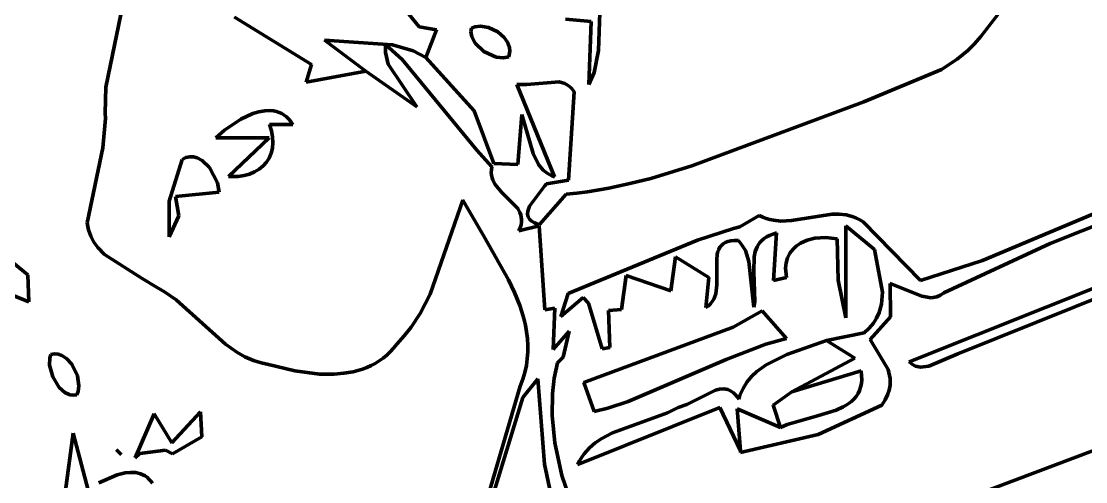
# Model space of a CAD drawing. Header units: millimetres. Extents: x 0 to 8.5, y 0 to 13.2.
# Drawn here: x 4.347 to 5.611, y 10.652 to 11.198 of the extents above; entities that cross this region are included whole.
import ezdxf

# ---------------------------------------------------------------- set-up
doc = ezdxf.new("R2010")
doc.units = ezdxf.units.MM
for name, color, linetype, lineweight in [('color#060606ff', 7, 'CONTINUOUS', 100), ('color#5c5c5cff', 7, 'CONTINUOUS', 100), ('color#aeaeaeff', 7, 'CONTINUOUS', 100), ('color#ffffffff', 7, 'CONTINUOUS', 100)]:
    doc.layers.add(name, color=color, linetype=linetype, lineweight=lineweight)

msp = doc.modelspace()

# ---------------------------------------------------------------- linework, layer by layer
at = {"layer": 'color#060606ff'}
for p, q in [((5.5502, 11.2631), (5.4859, 11.1804)), ((4.447, 11.1203), (4.4758, 11.2605)), ((5.0321, 11.1636), (5.0343, 11.2328)), ((4.5997, 11.2033), (4.6913, 11.1473)), ((4.8192, 11.192), (4.8068, 11.207)), ((4.9927, 11.2012), (5.0232, 11.1984)), ((5.0232, 11.1984), (5.0205, 11.1235)), ((4.8398, 11.1884), (4.8192, 11.192)), ((4.8272, 11.1553), (4.8398, 11.1884)), ((4.8811, 11.1902), (4.8806, 11.1861)), ((4.8806, 11.1861), (4.8816, 11.18)), ((4.8852, 11.1918), (4.8811, 11.1902)), ((4.8919, 11.1927), (4.8852, 11.1918)), ((4.9013, 11.1912), (4.8919, 11.1927)), ((4.9125, 11.1858), (4.9013, 11.1912)), ((4.92, 11.1794), (4.9125, 11.1858)), ((4.8816, 11.18), (4.8856, 11.1724)), ((4.924, 11.1736), (4.92, 11.1794)), ((4.9264, 11.1674), (4.924, 11.1736)), ((5.4859, 11.1804), (5.4786, 11.1717)), ((4.7791, 11.1616), (4.7791, 11.1708)), ((4.7791, 11.1708), (4.799, 11.153)), ((4.7822, 11.1474), (4.7791, 11.1616)), ((4.8856, 11.1724), (4.8957, 11.1628)), ((4.8957, 11.1628), (4.9107, 11.156)), ((4.9261, 11.1585), (4.9268, 11.163)), ((4.9268, 11.163), (4.9264, 11.1674)), ((5.0267, 11.1376), (5.0321, 11.1636)), ((5.4707, 11.1638), (5.458, 11.1533)), ((5.4786, 11.1717), (5.4707, 11.1638)), ((4.799, 11.153), (4.8877, 11.0453)), ((4.8845, 11.0922), (4.8272, 11.1553)), ((4.9107, 11.156), (4.9194, 11.1552)), ((4.9194, 11.1552), (4.9254, 11.1563)), ((4.9254, 11.1563), (4.9261, 11.1585)), ((5.458, 11.1533), (5.4395, 11.1414)), ((4.6913, 11.1473), (4.6848, 11.1261)), ((4.6848, 11.1261), (4.7559, 11.1392)), ((4.7559, 11.1392), (4.8165, 11.0968)), ((4.8165, 11.0968), (4.7822, 11.1474)), ((5.0205, 11.1235), (5.0267, 11.1376)), ((5.4395, 11.1414), (5.3472, 11.1027)), ((4.9468, 11.1235), (4.9349, 11.1235)), ((4.9349, 11.1235), (4.9796, 11.0139)), ((4.9852, 11.1266), (4.9468, 11.1235)), ((4.992, 11.1246), (4.9852, 11.1266)), ((4.9962, 11.1222), (4.992, 11.1246)), ((4.9999, 11.1189), (4.9962, 11.1222)), ((4.4463, 11.0892), (4.447, 11.1203)), ((4.9963, 11.0097), (5.0033, 11.1146)), ((5.0033, 11.1146), (4.9999, 11.1189)), ((5.3472, 11.1027), (5.1429, 11.0267)), ((4.4466, 11.0829), (4.4463, 11.0892)), ((4.6216, 11.0889), (4.6073, 11.0824)), ((4.6288, 11.091), (4.6216, 11.0889)), ((4.636, 11.0922), (4.6288, 11.091)), ((4.643, 11.0924), (4.636, 11.0922)), ((4.6463, 11.092), (4.643, 11.0924)), ((4.6496, 11.0913), (4.6463, 11.092)), ((4.6528, 11.0903), (4.6496, 11.0913)), ((4.6559, 11.0889), (4.6528, 11.0903)), ((4.6589, 11.0871), (4.6559, 11.0889)), ((4.6617, 11.085), (4.6589, 11.0871)), ((4.6643, 11.0824), (4.6617, 11.085)), ((4.9076, 11.0295), (4.8845, 11.0922)), ((4.941, 11.0878), (4.9361, 11.0285)), ((4.9546, 11.0414), (4.941, 11.0878)), ((4.4436, 11.0482), (4.4466, 11.0829)), ((4.6073, 11.0824), (4.588, 11.0692)), ((4.6413, 11.0757), (4.6691, 11.076)), ((4.6437, 11.0682), (4.6413, 11.0757)), ((4.6668, 11.0794), (4.6643, 11.0824)), ((4.6691, 11.076), (4.6668, 11.0794)), ((4.588, 11.0692), (4.5778, 11.0599)), ((4.5778, 11.0599), (4.6409, 11.0601)), ((4.6409, 11.0601), (4.5927, 11.0142)), ((4.6451, 11.0611), (4.6437, 11.0682)), ((4.6454, 11.0542), (4.6451, 11.0611)), ((4.4248, 10.9589), (4.4436, 11.0482)), ((4.6433, 11.0417), (4.6448, 11.0477)), ((4.6448, 11.0477), (4.6454, 11.0542)), ((4.5375, 11.0345), (4.5221, 10.9848)), ((4.5421, 11.0366), (4.5375, 11.0345)), ((4.5467, 11.0376), (4.5421, 11.0366)), ((4.5511, 11.0375), (4.5467, 11.0376)), ((4.5554, 11.0364), (4.5511, 11.0375)), ((4.5614, 11.0333), (4.5554, 11.0364)), ((4.6377, 11.0311), (4.6409, 11.0361)), ((4.6409, 11.0361), (4.6433, 11.0417)), ((4.8877, 11.0453), (4.9055, 11.0255)), ((4.9609, 11.0283), (4.9546, 11.0414)), ((4.5702, 11.0248), (4.5614, 11.0333)), ((4.5796, 11.0068), (4.5702, 11.0248)), ((4.6236, 11.0195), (4.629, 11.0227)), ((4.629, 11.0227), (4.6337, 11.0266)), ((4.6337, 11.0266), (4.6377, 11.0311)), ((4.9049, 11.022), (4.9047, 11.0188)), ((4.9055, 11.0255), (4.9049, 11.022)), ((4.9361, 11.0285), (4.9076, 11.0295)), ((4.9664, 11.0217), (4.9609, 11.0283)), ((4.971, 11.0181), (4.9664, 11.0217)), ((5.1429, 11.0267), (5.094, 11.0119)), ((4.5927, 11.0142), (4.5966, 11.014)), ((4.5966, 11.014), (4.6041, 11.0141)), ((4.6041, 11.0141), (4.6112, 11.0152)), ((4.6112, 11.0152), (4.6177, 11.0169)), ((4.6177, 11.0169), (4.6236, 11.0195)), ((4.9047, 11.0188), (4.905, 11.0156)), ((4.905, 11.0156), (4.9056, 11.0127)), ((4.9056, 11.0127), (4.9065, 11.0099)), ((4.9065, 11.0099), (4.9092, 11.0047)), ((4.9703, 11.0054), (4.9963, 11.0097)), ((4.9765, 11.0151), (4.971, 11.0181)), ((4.9796, 11.0139), (4.9765, 11.0151)), ((5.094, 11.0119), (5.0692, 11.0057)), ((4.5817, 10.9955), (4.5796, 11.0068)), ((4.9092, 11.0047), (4.9169, 10.9956)), ((4.95, 10.9788), (4.968, 11.0026)), ((4.968, 11.0026), (4.9703, 11.0054)), ((5.019, 10.9961), (5.0063, 10.9944)), ((5.0443, 11.0004), (5.019, 10.9961)), ((5.0692, 11.0057), (5.0443, 11.0004)), ((4.5221, 10.9848), (4.5222, 10.9426)), ((4.5299, 10.9905), (4.5817, 10.9955)), ((4.5338, 10.9675), (4.5299, 10.9905)), ((4.8709, 10.9859), (4.8323, 10.8745)), ((4.8957, 10.9434), (4.8709, 10.9859)), ((4.9169, 10.9956), (4.9361, 10.9761)), ((4.9935, 10.993), (4.9619, 10.9571)), ((5.0063, 10.9944), (4.9935, 10.993)), ((4.9361, 10.9761), (4.9388, 10.9712)), ((4.9388, 10.9712), (4.9398, 10.9686)), ((4.9478, 10.9695), (4.948, 10.9731)), ((4.948, 10.9731), (4.95, 10.9788)), ((5.488, 10.9145), (5.6265, 10.9726)), ((4.4256, 10.9547), (4.4248, 10.9589)), ((4.5222, 10.9426), (4.5338, 10.9675)), ((4.9398, 10.9686), (4.9404, 10.9658)), ((4.9406, 10.9598), (4.9401, 10.9566)), ((4.9404, 10.9658), (4.9407, 10.9629)), ((4.9407, 10.9629), (4.9406, 10.9598)), ((4.9485, 10.9661), (4.9478, 10.9695)), ((4.9494, 10.9645), (4.9485, 10.9661)), ((4.9505, 10.963), (4.9494, 10.9645)), ((4.9521, 10.9616), (4.9505, 10.963)), ((4.9539, 10.9603), (4.9521, 10.9616)), ((4.9562, 10.9591), (4.9539, 10.9603)), ((4.9588, 10.958), (4.9562, 10.9591)), ((4.9619, 10.9571), (4.9588, 10.958)), ((5.1998, 10.9542), (5.2228, 10.968)), ((5.2228, 10.968), (5.227, 10.966)), ((5.227, 10.966), (5.2312, 10.9643)), ((5.2312, 10.9643), (5.2355, 10.963)), ((5.2355, 10.963), (5.2397, 10.9621)), ((5.2397, 10.9621), (5.2484, 10.9612)), ((5.2484, 10.9612), (5.2614, 10.9617)), ((5.2614, 10.9617), (5.3094, 10.9693)), ((5.3094, 10.9693), (5.3179, 10.9694)), ((5.3179, 10.9694), (5.3263, 10.9685)), ((5.3263, 10.9685), (5.3304, 10.9676)), ((5.3304, 10.9676), (5.3345, 10.9664)), ((5.3345, 10.9664), (5.3385, 10.9648)), ((5.3385, 10.9648), (5.3425, 10.9627)), ((5.3425, 10.9627), (5.3464, 10.9602)), ((5.3464, 10.9602), (5.4145, 10.8904)), ((5.4011, 10.7939), (5.8165, 10.96)), ((5.6528, 10.9683), (5.5683, 10.9346)), ((4.2843, 10.9539), (4.3546, 10.8973)), ((4.4265, 10.9506), (4.4256, 10.9547)), ((4.4293, 10.9431), (4.4265, 10.9506)), ((4.9376, 10.9495), (4.9615, 10.9555)), ((4.9391, 10.9531), (4.9376, 10.9495)), ((4.9401, 10.9566), (4.9391, 10.9531)), ((4.9615, 10.9555), (4.9683, 10.8558)), ((5.1495, 10.9385), (5.1925, 10.9523)), ((5.1925, 10.9523), (5.1998, 10.9542)), ((5.239, 10.9458), (5.2351, 10.9442)), ((5.2433, 10.9471), (5.239, 10.9458)), ((5.2399, 10.8907), (5.2433, 10.9471)), ((5.3598, 10.9276), (5.3257, 10.9557)), ((5.3257, 10.9557), (5.3257, 10.8463)), ((4.433, 10.9362), (4.4293, 10.9431)), ((4.4375, 10.9299), (4.433, 10.9362)), ((4.9253, 10.8915), (4.8957, 10.9434)), ((4.996, 10.875), (5.1495, 10.9385)), ((5.18, 10.9342), (5.1779, 10.9323)), ((5.1825, 10.9357), (5.18, 10.9342)), ((5.1856, 10.9369), (5.1825, 10.9357)), ((5.1892, 10.9377), (5.1856, 10.9369)), ((5.1933, 10.9381), (5.1892, 10.9377)), ((5.1981, 10.938), (5.1933, 10.9381)), ((5.202, 10.9334), (5.1981, 10.938)), ((5.2065, 10.9262), (5.202, 10.9334)), ((5.2219, 10.9334), (5.2203, 10.9307)), ((5.2238, 10.9359), (5.2219, 10.9334)), ((5.226, 10.9383), (5.2238, 10.9359)), ((5.2286, 10.9405), (5.226, 10.9383)), ((5.2317, 10.9425), (5.2286, 10.9405)), ((5.2351, 10.9442), (5.2317, 10.9425)), ((5.2717, 10.9348), (5.2668, 10.9315)), ((5.2799, 10.9386), (5.2717, 10.9348)), ((5.289, 10.9409), (5.2799, 10.9386)), ((5.3021, 10.9417), (5.289, 10.9409)), ((5.3153, 10.9399), (5.3021, 10.9417)), ((5.3166, 10.8908), (5.3153, 10.9399)), ((5.5683, 10.9346), (5.4421, 10.876)), ((5.8059, 10.9434), (5.4589, 10.8036)), ((4.4456, 10.9214), (4.4375, 10.9299)), ((4.4902, 10.8929), (4.4456, 10.9214)), ((5.1731, 10.9219), (5.1724, 10.9153)), ((5.1739, 10.9249), (5.1731, 10.9219)), ((5.1749, 10.9276), (5.1739, 10.9249)), ((5.1762, 10.9301), (5.1749, 10.9276)), ((5.1779, 10.9323), (5.1762, 10.9301)), ((5.2107, 10.913), (5.2065, 10.9262)), ((5.218, 10.9249), (5.2167, 10.9186)), ((5.2203, 10.9307), (5.218, 10.9249)), ((5.2592, 10.9229), (5.2565, 10.9176)), ((5.2626, 10.9275), (5.2592, 10.9229)), ((5.2668, 10.9315), (5.2626, 10.9275)), ((5.3691, 10.8768), (5.3598, 10.9276)), ((5.1235, 10.9186), (5.118, 10.8784)), ((5.1631, 10.8943), (5.1235, 10.9186)), ((5.1724, 10.9153), (5.1726, 10.8855)), ((5.2164, 10.8591), (5.2107, 10.913)), ((5.2167, 10.9186), (5.2163, 10.9013)), ((5.2544, 10.9086), (5.2542, 10.9052)), ((5.2549, 10.9117), (5.2544, 10.9086)), ((5.2565, 10.9176), (5.2549, 10.9117)), ((5.4145, 10.8904), (5.488, 10.9145)), ((4.3546, 10.8973), (4.3555, 10.8651)), ((5.0647, 10.8965), (5.0593, 10.8563)), ((5.118, 10.8784), (5.0647, 10.8965)), ((5.2163, 10.9013), (5.2175, 10.8655)), ((5.2542, 10.9052), (5.2543, 10.9018)), ((5.2543, 10.9018), (5.2547, 10.8981)), ((5.2547, 10.8981), (5.2554, 10.8943)), ((4.3555, 10.8651), (4.2902, 10.892)), ((4.5071, 10.8827), (4.4902, 10.8929)), ((4.5167, 10.8772), (4.5071, 10.8827)), ((4.9324, 10.8763), (4.9253, 10.8915)), ((5.1594, 10.8584), (5.1631, 10.8943)), ((5.1726, 10.8855), (5.1719, 10.8782)), ((5.2554, 10.8943), (5.2399, 10.8907)), ((5.3257, 10.8463), (5.3166, 10.8908)), ((5.416, 10.8718), (5.3785, 10.887)), ((5.3785, 10.887), (5.3786, 10.8473)), ((4.5304, 10.8675), (4.5167, 10.8772)), ((4.8323, 10.8745), (4.8202, 10.8515)), ((4.9385, 10.8609), (4.9324, 10.8763)), ((4.9872, 10.8479), (4.996, 10.875)), ((5.0137, 10.8704), (4.9872, 10.8479)), ((5.0203, 10.8635), (5.0137, 10.8704)), ((5.1702, 10.8715), (5.1688, 10.8684)), ((5.1712, 10.8748), (5.1702, 10.8715)), ((5.1719, 10.8782), (5.1712, 10.8748)), ((5.3679, 10.8626), (5.3691, 10.8768)), ((5.4272, 10.87), (5.416, 10.8718)), ((5.4337, 10.8711), (5.4272, 10.87)), ((5.438, 10.873), (5.4337, 10.8711)), ((5.4421, 10.876), (5.438, 10.873)), ((4.589, 10.815), (4.5304, 10.8675)), ((4.9411, 10.8532), (4.9385, 10.8609)), ((4.9683, 10.8558), (4.9801, 10.8577)), ((4.9801, 10.8577), (4.9781, 10.8086)), ((5.0365, 10.8095), (5.0203, 10.8635)), ((5.1625, 10.8605), (5.1594, 10.8584)), ((5.165, 10.8628), (5.1625, 10.8605)), ((5.1671, 10.8655), (5.165, 10.8628)), ((5.1688, 10.8684), (5.1671, 10.8655)), ((5.2175, 10.8655), (5.2164, 10.8591)), ((5.3652, 10.8525), (5.3679, 10.8626)), ((4.8202, 10.8515), (4.8095, 10.8352)), ((4.9434, 10.8454), (4.9411, 10.8532)), ((4.9452, 10.8375), (4.9434, 10.8454)), ((5.0593, 10.8563), (5.044, 10.8551)), ((5.044, 10.8551), (5.0456, 10.8112)), ((5.3786, 10.8473), (5.3548, 10.8206)), ((5.3584, 10.8398), (5.3623, 10.846)), ((5.3623, 10.846), (5.3652, 10.8525)), ((4.8095, 10.8352), (4.8014, 10.8248)), ((4.9466, 10.8296), (4.9452, 10.8375)), ((5.3476, 10.8286), (5.3535, 10.834)), ((5.3535, 10.834), (5.3584, 10.8398)), ((4.8014, 10.8248), (4.7924, 10.815)), ((4.9476, 10.8217), (4.9466, 10.8296)), ((4.9481, 10.8137), (4.9476, 10.8217)), ((4.9781, 10.8086), (4.9972, 10.8304)), ((4.9972, 10.8304), (4.9901, 10.7995)), ((5.3026, 10.8193), (5.3476, 10.8286)), ((5.3363, 10.7985), (5.3026, 10.8193)), ((5.3548, 10.8206), (5.376, 10.7849)), ((4.6025, 10.8055), (4.589, 10.815)), ((4.7887, 10.8102), (4.7847, 10.8058)), ((4.7924, 10.815), (4.7887, 10.8102)), ((4.9481, 10.8057), (4.9481, 10.8137)), ((5.0456, 10.8112), (5.0365, 10.8095)), ((4.6121, 10.8001), (4.6025, 10.8055)), ((4.6222, 10.7956), (4.6121, 10.8001)), ((4.6276, 10.7938), (4.6222, 10.7956)), ((4.6331, 10.7923), (4.6276, 10.7938)), ((4.7716, 10.795), (4.7669, 10.7921)), ((4.7762, 10.7983), (4.7716, 10.795)), ((4.7806, 10.8019), (4.7762, 10.7983)), ((4.7847, 10.8058), (4.7806, 10.8019)), ((4.9464, 10.7896), (4.9475, 10.7977)), ((4.9475, 10.7977), (4.9481, 10.8057)), ((4.9901, 10.7995), (4.9832, 10.7927)), ((5.2615, 10.7584), (5.3363, 10.7985)), ((5.4048, 10.7908), (5.4011, 10.7939)), ((5.4589, 10.8036), (5.4244, 10.789)), ((4.6387, 10.7911), (4.6331, 10.7923)), ((4.6716, 10.7832), (4.6387, 10.7911)), ((4.7007, 10.7795), (4.6716, 10.7832)), ((4.7409, 10.7823), (4.7297, 10.7804)), ((4.7517, 10.7853), (4.7409, 10.7823)), ((4.7569, 10.7873), (4.7517, 10.7853)), ((4.762, 10.7895), (4.7569, 10.7873)), ((4.7669, 10.7921), (4.762, 10.7895)), ((4.9422, 10.7734), (4.9446, 10.7815)), ((4.9446, 10.7815), (4.9464, 10.7896)), ((4.9832, 10.7927), (4.9794, 10.7747)), ((5.3439, 10.7831), (5.2615, 10.7584)), ((5.3445, 10.7777), (5.3439, 10.7831)), ((5.376, 10.7849), (5.3784, 10.7743)), ((5.4086, 10.7888), (5.4048, 10.7908)), ((5.4144, 10.7875), (5.4086, 10.7888)), ((5.4244, 10.789), (5.4144, 10.7875)), ((4.7183, 10.7794), (4.7007, 10.7795)), ((4.7297, 10.7804), (4.7183, 10.7794)), ((4.9392, 10.7652), (4.9422, 10.7734)), ((4.9602, 10.7738), (4.9422, 10.7517)), ((4.9679, 10.6725), (4.9602, 10.7738)), ((4.9794, 10.7747), (4.9773, 10.756)), ((5.3442, 10.7681), (5.3446, 10.7727)), ((5.3446, 10.7727), (5.3445, 10.7777)), ((5.3784, 10.7743), (5.3783, 10.7661)), ((4.8967, 10.62), (4.9392, 10.7652)), ((4.9773, 10.756), (4.9769, 10.7303)), ((5.338, 10.753), (5.3402, 10.7563)), ((5.3402, 10.7563), (5.3419, 10.7599)), ((5.3419, 10.7599), (5.3433, 10.7638)), ((5.3433, 10.7638), (5.3442, 10.7681)), ((5.3772, 10.7605), (5.3753, 10.7548)), ((5.3783, 10.7661), (5.3772, 10.7605)), ((4.9422, 10.7517), (4.8877, 10.5729)), ((5.3261, 10.7424), (5.3295, 10.7447)), ((5.3295, 10.7447), (5.3327, 10.7472)), ((5.3327, 10.7472), (5.3355, 10.75)), ((5.3355, 10.75), (5.338, 10.753)), ((5.3723, 10.7488), (5.3683, 10.7427)), ((5.3753, 10.7548), (5.3723, 10.7488)), ((4.4818, 10.6799), (4.5043, 10.7321)), ((4.5043, 10.7321), (4.5253, 10.6976)), ((4.5253, 10.6976), (4.5594, 10.7347)), ((4.5594, 10.7347), (4.5612, 10.705)), ((5.2005, 10.6883), (5.1968, 10.738)), ((5.1968, 10.738), (5.2483, 10.716)), ((5.2919, 10.7297), (5.3144, 10.7367)), ((5.3683, 10.7427), (5.2927, 10.7077)), ((5.3144, 10.7367), (5.3224, 10.7404)), ((5.3224, 10.7404), (5.3261, 10.7424)), ((4.9769, 10.7303), (4.98, 10.6977)), ((5.2483, 10.716), (5.2559, 10.7194)), ((5.2559, 10.7194), (5.2919, 10.7297)), ((4.3991, 10.6412), (4.4081, 10.7093)), ((4.4081, 10.7093), (4.4262, 10.6414)), ((5.2927, 10.7077), (5.2007, 10.6864)), ((4.5612, 10.705), (4.5261, 10.6849)), ((4.98, 10.6977), (4.9884, 10.659)), ((4.4875, 10.6853), (4.4818, 10.6799)), ((4.5178, 10.6889), (4.4875, 10.6853)), ((4.5261, 10.6849), (4.5178, 10.6889)), ((5.2007, 10.6864), (5.2005, 10.6883)), ((5.4063, 10.6084), (5.6199, 10.6885)), ((4.9852, 10.5919), (4.9679, 10.6725)), ((4.4387, 10.6501), (4.4604, 10.6599)), ((4.4604, 10.6599), (4.4702, 10.6622)), ((4.4702, 10.6622), (4.4765, 10.6627)), ((4.4765, 10.6627), (4.4826, 10.6624)), ((4.4826, 10.6624), (4.4884, 10.661)), ((4.4884, 10.661), (4.4911, 10.6599)), ((4.4911, 10.6599), (4.4936, 10.6586)), ((4.4936, 10.6586), (4.4961, 10.6568)), ((4.4961, 10.6568), (4.4983, 10.6548)), ((4.4983, 10.6548), (4.5004, 10.6524)), ((4.9884, 10.659), (5.0012, 10.6221)), ((4.5004, 10.6524), (4.5023, 10.6497))]:
    msp.add_line(p, q, dxfattribs=at)
at = {"layer": 'color#5c5c5cff'}
for p, q in [((4.6913, 11.1473), (4.5997, 11.2033)), ((4.8068, 11.207), (4.8192, 11.192)), ((4.8192, 11.192), (4.8398, 11.1884)), ((4.8398, 11.1884), (4.8272, 11.1553)), ((4.8806, 11.1861), (4.8811, 11.1902)), ((4.8816, 11.18), (4.8806, 11.1861)), ((4.8811, 11.1902), (4.8852, 11.1918)), ((4.8852, 11.1918), (4.8919, 11.1927)), ((4.8919, 11.1927), (4.9013, 11.1912)), ((4.9013, 11.1912), (4.9125, 11.1858)), ((4.9125, 11.1858), (4.92, 11.1794)), ((4.7875, 11.1707), (4.7068, 11.1759)), ((4.7068, 11.1759), (4.7559, 11.1392)), ((4.8856, 11.1724), (4.8816, 11.18)), ((4.92, 11.1794), (4.924, 11.1736)), ((4.924, 11.1736), (4.9264, 11.1674)), ((4.8118, 11.1632), (4.7875, 11.1707)), ((4.8272, 11.1553), (4.8118, 11.1632)), ((4.8957, 11.1628), (4.8856, 11.1724)), ((4.9107, 11.156), (4.8957, 11.1628)), ((4.9268, 11.163), (4.9261, 11.1585)), ((4.9264, 11.1674), (4.9268, 11.163)), ((4.9194, 11.1552), (4.9107, 11.156)), ((4.9254, 11.1563), (4.9194, 11.1552)), ((4.9261, 11.1585), (4.9254, 11.1563)), ((4.6848, 11.1261), (4.6913, 11.1473)), ((4.7559, 11.1392), (4.6848, 11.1261))]:
    msp.add_line(p, q, dxfattribs=at)
at = {"layer": 'color#aeaeaeff'}
for p, q in [((5.1919, 10.8352), (5.2264, 10.8544)), ((5.2264, 10.8544), (5.2553, 10.8219)), ((5.0147, 10.7693), (5.1919, 10.8352)), ((5.2553, 10.8219), (5.2309, 10.815)), ((5.2555, 10.8028), (5.3026, 10.8193)), ((5.3026, 10.8193), (5.3363, 10.7985)), ((5.2309, 10.815), (5.1836, 10.7969)), ((4.3803, 10.7901), (4.3806, 10.7989)), ((4.3806, 10.7989), (4.3817, 10.8027)), ((4.3817, 10.8027), (4.3862, 10.8034)), ((4.3862, 10.8034), (4.3906, 10.8031)), ((4.3906, 10.8031), (4.3947, 10.8017)), ((4.3947, 10.8017), (4.4004, 10.7981)), ((4.4004, 10.7981), (4.4068, 10.7911)), ((5.1836, 10.7969), (5.0674, 10.7467)), ((5.231, 10.7905), (5.2555, 10.8028)), ((5.3363, 10.7985), (5.2615, 10.7584)), ((4.384, 10.776), (4.3803, 10.7901)), ((4.4068, 10.7911), (4.4133, 10.7775)), ((5.2139, 10.7767), (5.2202, 10.7827)), ((5.2202, 10.7827), (5.231, 10.7905)), ((4.3917, 10.7635), (4.384, 10.776)), ((4.4133, 10.7775), (4.415, 10.7655)), ((5.0268, 10.735), (5.0147, 10.7693)), ((5.2037, 10.7625), (5.2083, 10.77)), ((5.2083, 10.77), (5.2139, 10.7767)), ((4.3985, 10.7575), (4.3917, 10.7635)), ((4.4043, 10.7549), (4.3985, 10.7575)), ((4.4141, 10.7587), (4.4127, 10.7547)), ((4.415, 10.7655), (4.4141, 10.7587)), ((5.1368, 10.7433), (5.1708, 10.7605)), ((5.1708, 10.7605), (5.1759, 10.7617)), ((5.1759, 10.7617), (5.1808, 10.7619)), ((5.1808, 10.7619), (5.1856, 10.761)), ((5.1856, 10.761), (5.1879, 10.7601)), ((5.1879, 10.7601), (5.1901, 10.7588)), ((5.1901, 10.7588), (5.1923, 10.7572)), ((5.1923, 10.7572), (5.1944, 10.7551)), ((5.2, 10.7542), (5.2017, 10.7585)), ((5.2017, 10.7585), (5.2037, 10.7625)), ((5.2615, 10.7584), (5.2396, 10.7427)), ((4.4084, 10.7543), (4.4043, 10.7549)), ((4.4127, 10.7547), (4.4084, 10.7543)), ((5.0674, 10.7467), (5.0433, 10.7391)), ((5.1267, 10.7398), (5.1368, 10.7433)), ((5.1944, 10.7551), (5.1965, 10.7526)), ((5.1965, 10.7526), (5.1985, 10.7497)), ((5.1985, 10.7497), (5.2, 10.7542)), ((5.1762, 10.7396), (5.0074, 10.672)), ((5.0433, 10.7391), (5.0268, 10.735)), ((5.0487, 10.7098), (5.1139, 10.7335)), ((5.1139, 10.7335), (5.1267, 10.7398)), ((5.2005, 10.6883), (5.1762, 10.7396)), ((5.2483, 10.716), (5.1968, 10.738)), ((5.1968, 10.738), (5.2005, 10.6883)), ((5.2396, 10.7427), (5.2483, 10.716)), ((5.036, 10.7031), (5.0487, 10.7098)), ((5.0212, 10.6917), (5.0282, 10.6978)), ((5.0282, 10.6978), (5.036, 10.7031)), ((4.4598, 10.6893), (4.4653, 10.6839)), ((4.4653, 10.6839), (4.4598, 10.6893)), ((5.0096, 10.6765), (5.0122, 10.6807)), ((5.0122, 10.6807), (5.0149, 10.6846)), ((5.0149, 10.6846), (5.018, 10.6883)), ((5.018, 10.6883), (5.0212, 10.6917)), ((5.0074, 10.672), (5.0096, 10.6765))]:
    msp.add_line(p, q, dxfattribs=at)
at = {"layer": 'color#ffffffff'}
for p, q in [((5.4859, 11.1804), (5.5502, 11.2631)), ((4.4758, 11.2605), (4.447, 11.1203)), ((5.0343, 11.2328), (5.0321, 11.1636)), ((5.0232, 11.1984), (4.9927, 11.2012)), ((5.0205, 11.1235), (5.0232, 11.1984)), ((4.7559, 11.1392), (4.7068, 11.1759)), ((4.7068, 11.1759), (4.7875, 11.1707)), ((5.4786, 11.1717), (5.4859, 11.1804)), ((4.799, 11.153), (4.7791, 11.1708)), ((4.7791, 11.1708), (4.7791, 11.1616)), ((4.7791, 11.1616), (4.7822, 11.1474)), ((4.7875, 11.1707), (4.8118, 11.1632)), ((4.8118, 11.1632), (4.8272, 11.1553)), ((5.0321, 11.1636), (5.0267, 11.1376)), ((5.458, 11.1533), (5.4707, 11.1638)), ((5.4707, 11.1638), (5.4786, 11.1717)), ((4.8877, 11.0453), (4.799, 11.153)), ((4.8272, 11.1553), (4.8845, 11.0922)), ((5.4395, 11.1414), (5.458, 11.1533)), ((4.8165, 11.0968), (4.7559, 11.1392)), ((4.7822, 11.1474), (4.8165, 11.0968)), ((5.0267, 11.1376), (5.0205, 11.1235)), ((5.3472, 11.1027), (5.4395, 11.1414)), ((4.9796, 11.0139), (4.9349, 11.1235)), ((4.9349, 11.1235), (4.9468, 11.1235)), ((4.9468, 11.1235), (4.9852, 11.1266)), ((4.9852, 11.1266), (4.992, 11.1246)), ((4.992, 11.1246), (4.9962, 11.1222)), ((4.9962, 11.1222), (4.9999, 11.1189)), ((4.447, 11.1203), (4.4463, 11.0892)), ((5.0033, 11.1146), (4.9963, 11.0097)), ((4.9999, 11.1189), (5.0033, 11.1146)), ((5.1429, 11.0267), (5.3472, 11.1027)), ((4.4463, 11.0892), (4.4466, 11.0829)), ((4.6073, 11.0824), (4.6216, 11.0889)), ((4.6216, 11.0889), (4.6288, 11.091)), ((4.6288, 11.091), (4.636, 11.0922)), ((4.636, 11.0922), (4.643, 11.0924)), ((4.643, 11.0924), (4.6463, 11.092)), ((4.6463, 11.092), (4.6496, 11.0913)), ((4.6496, 11.0913), (4.6528, 11.0903)), ((4.6528, 11.0903), (4.6559, 11.0889)), ((4.6559, 11.0889), (4.6589, 11.0871)), ((4.6589, 11.0871), (4.6617, 11.085)), ((4.6617, 11.085), (4.6643, 11.0824)), ((4.8845, 11.0922), (4.9076, 11.0295)), ((4.9361, 11.0285), (4.941, 11.0878)), ((4.941, 11.0878), (4.9546, 11.0414)), ((4.4466, 11.0829), (4.4436, 11.0482)), ((4.588, 11.0692), (4.6073, 11.0824)), ((4.6691, 11.076), (4.6413, 11.0757)), ((4.6413, 11.0757), (4.6437, 11.0682)), ((4.6643, 11.0824), (4.6668, 11.0794)), ((4.6668, 11.0794), (4.6691, 11.076)), ((4.5778, 11.0599), (4.588, 11.0692)), ((4.6409, 11.0601), (4.5778, 11.0599)), ((4.5927, 11.0142), (4.6409, 11.0601)), ((4.6437, 11.0682), (4.6451, 11.0611)), ((4.6451, 11.0611), (4.6454, 11.0542)), ((4.4436, 11.0482), (4.4248, 10.9589)), ((4.6448, 11.0477), (4.6433, 11.0417)), ((4.6454, 11.0542), (4.6448, 11.0477)), ((4.5221, 10.9848), (4.5375, 11.0345)), ((4.5375, 11.0345), (4.5421, 11.0366)), ((4.5421, 11.0366), (4.5467, 11.0376)), ((4.5467, 11.0376), (4.5511, 11.0375)), ((4.5511, 11.0375), (4.5554, 11.0364)), ((4.5554, 11.0364), (4.5614, 11.0333)), ((4.6409, 11.0361), (4.6377, 11.0311)), ((4.6433, 11.0417), (4.6409, 11.0361)), ((4.9055, 11.0255), (4.8877, 11.0453)), ((4.9546, 11.0414), (4.9609, 11.0283)), ((4.5614, 11.0333), (4.5702, 11.0248)), ((4.5702, 11.0248), (4.5796, 11.0068)), ((4.629, 11.0227), (4.6236, 11.0195)), ((4.6337, 11.0266), (4.629, 11.0227)), ((4.6377, 11.0311), (4.6337, 11.0266)), ((4.9047, 11.0188), (4.9049, 11.022)), ((4.9049, 11.022), (4.9055, 11.0255)), ((4.9076, 11.0295), (4.9361, 11.0285)), ((4.9609, 11.0283), (4.9664, 11.0217)), ((4.9664, 11.0217), (4.971, 11.0181)), ((5.094, 11.0119), (5.1429, 11.0267)), ((4.5966, 11.014), (4.5927, 11.0142)), ((4.6041, 11.0141), (4.5966, 11.014)), ((4.6112, 11.0152), (4.6041, 11.0141)), ((4.6177, 11.0169), (4.6112, 11.0152)), ((4.6236, 11.0195), (4.6177, 11.0169)), ((4.905, 11.0156), (4.9047, 11.0188)), ((4.9056, 11.0127), (4.905, 11.0156)), ((4.9065, 11.0099), (4.9056, 11.0127)), ((4.9092, 11.0047), (4.9065, 11.0099)), ((4.9963, 11.0097), (4.9703, 11.0054)), ((4.971, 11.0181), (4.9765, 11.0151)), ((4.9765, 11.0151), (4.9796, 11.0139)), ((5.0692, 11.0057), (5.094, 11.0119)), ((4.5796, 11.0068), (4.5817, 10.9955)), ((4.9169, 10.9956), (4.9092, 11.0047)), ((4.968, 11.0026), (4.95, 10.9788)), ((4.9703, 11.0054), (4.968, 11.0026)), ((5.0063, 10.9944), (5.019, 10.9961)), ((5.019, 10.9961), (5.0443, 11.0004)), ((5.0443, 11.0004), (5.0692, 11.0057)), ((4.5222, 10.9426), (4.5221, 10.9848)), ((4.5817, 10.9955), (4.5299, 10.9905)), ((4.5299, 10.9905), (4.5338, 10.9675)), ((4.8323, 10.8745), (4.8709, 10.9859)), ((4.8709, 10.9859), (4.8957, 10.9434)), ((4.9361, 10.9761), (4.9169, 10.9956)), ((4.9619, 10.9571), (4.9935, 10.993)), ((4.9935, 10.993), (5.0063, 10.9944)), ((4.9388, 10.9712), (4.9361, 10.9761)), ((4.9398, 10.9686), (4.9388, 10.9712)), ((4.948, 10.9731), (4.9478, 10.9695)), ((4.95, 10.9788), (4.948, 10.9731)), ((5.6265, 10.9726), (5.488, 10.9145)), ((4.4248, 10.9589), (4.4256, 10.9547)), ((4.5338, 10.9675), (4.5222, 10.9426)), ((4.9404, 10.9658), (4.9398, 10.9686)), ((4.9401, 10.9566), (4.9406, 10.9598)), ((4.9407, 10.9629), (4.9404, 10.9658)), ((4.9406, 10.9598), (4.9407, 10.9629)), ((4.9478, 10.9695), (4.9485, 10.9661)), ((4.9485, 10.9661), (4.9494, 10.9645)), ((4.9494, 10.9645), (4.9505, 10.963)), ((4.9505, 10.963), (4.9521, 10.9616)), ((4.9521, 10.9616), (4.9539, 10.9603)), ((4.9539, 10.9603), (4.9562, 10.9591)), ((4.9562, 10.9591), (4.9588, 10.958)), ((4.9588, 10.958), (4.9619, 10.9571)), ((5.2228, 10.968), (5.1998, 10.9542)), ((5.227, 10.966), (5.2228, 10.968)), ((5.2312, 10.9643), (5.227, 10.966)), ((5.2355, 10.963), (5.2312, 10.9643)), ((5.2397, 10.9621), (5.2355, 10.963)), ((5.2484, 10.9612), (5.2397, 10.9621)), ((5.2614, 10.9617), (5.2484, 10.9612)), ((5.3094, 10.9693), (5.2614, 10.9617)), ((5.3179, 10.9694), (5.3094, 10.9693)), ((5.3263, 10.9685), (5.3179, 10.9694)), ((5.3304, 10.9676), (5.3263, 10.9685)), ((5.3345, 10.9664), (5.3304, 10.9676)), ((5.3385, 10.9648), (5.3345, 10.9664)), ((5.3425, 10.9627), (5.3385, 10.9648)), ((5.3464, 10.9602), (5.3425, 10.9627)), ((5.4145, 10.8904), (5.3464, 10.9602)), ((5.8165, 10.96), (5.4011, 10.7939)), ((5.5683, 10.9346), (5.6528, 10.9683)), ((4.3546, 10.8973), (4.2843, 10.9539)), ((4.4256, 10.9547), (4.4265, 10.9506)), ((4.4265, 10.9506), (4.4293, 10.9431)), ((4.9615, 10.9555), (4.9376, 10.9495)), ((4.9376, 10.9495), (4.9391, 10.9531)), ((4.9391, 10.9531), (4.9401, 10.9566)), ((4.9683, 10.8558), (4.9615, 10.9555)), ((5.1925, 10.9523), (5.1495, 10.9385)), ((5.1998, 10.9542), (5.1925, 10.9523)), ((5.2351, 10.9442), (5.239, 10.9458)), ((5.239, 10.9458), (5.2433, 10.9471)), ((5.2433, 10.9471), (5.2399, 10.8907)), ((5.3257, 10.8463), (5.3257, 10.9557)), ((5.3257, 10.9557), (5.3598, 10.9276)), ((4.4293, 10.9431), (4.433, 10.9362)), ((4.433, 10.9362), (4.4375, 10.9299)), ((4.8957, 10.9434), (4.9253, 10.8915)), ((5.1495, 10.9385), (4.996, 10.875)), ((5.1779, 10.9323), (5.18, 10.9342)), ((5.18, 10.9342), (5.1825, 10.9357)), ((5.1825, 10.9357), (5.1856, 10.9369)), ((5.1856, 10.9369), (5.1892, 10.9377)), ((5.1892, 10.9377), (5.1933, 10.9381)), ((5.1933, 10.9381), (5.1981, 10.938)), ((5.1981, 10.938), (5.202, 10.9334)), ((5.202, 10.9334), (5.2065, 10.9262)), ((5.2203, 10.9307), (5.2219, 10.9334)), ((5.2219, 10.9334), (5.2238, 10.9359)), ((5.2238, 10.9359), (5.226, 10.9383)), ((5.226, 10.9383), (5.2286, 10.9405)), ((5.2286, 10.9405), (5.2317, 10.9425)), ((5.2317, 10.9425), (5.2351, 10.9442)), ((5.2668, 10.9315), (5.2717, 10.9348)), ((5.2717, 10.9348), (5.2799, 10.9386)), ((5.2799, 10.9386), (5.289, 10.9409)), ((5.289, 10.9409), (5.3021, 10.9417)), ((5.3021, 10.9417), (5.3153, 10.9399)), ((5.3153, 10.9399), (5.3166, 10.8908)), ((5.4421, 10.876), (5.5683, 10.9346)), ((5.4589, 10.8036), (5.8059, 10.9434)), ((4.4375, 10.9299), (4.4456, 10.9214)), ((4.4456, 10.9214), (4.4902, 10.8929)), ((5.1724, 10.9153), (5.1731, 10.9219)), ((5.1731, 10.9219), (5.1739, 10.9249)), ((5.1739, 10.9249), (5.1749, 10.9276)), ((5.1749, 10.9276), (5.1762, 10.9301)), ((5.1762, 10.9301), (5.1779, 10.9323)), ((5.2065, 10.9262), (5.2107, 10.913)), ((5.2167, 10.9186), (5.218, 10.9249)), ((5.218, 10.9249), (5.2203, 10.9307)), ((5.2565, 10.9176), (5.2592, 10.9229)), ((5.2592, 10.9229), (5.2626, 10.9275)), ((5.2626, 10.9275), (5.2668, 10.9315)), ((5.3598, 10.9276), (5.3691, 10.8768)), ((5.118, 10.8784), (5.1235, 10.9186)), ((5.1235, 10.9186), (5.1631, 10.8943)), ((5.1726, 10.8855), (5.1724, 10.9153)), ((5.2107, 10.913), (5.2164, 10.8591)), ((5.2163, 10.9013), (5.2167, 10.9186)), ((5.2542, 10.9052), (5.2544, 10.9086)), ((5.2544, 10.9086), (5.2549, 10.9117)), ((5.2549, 10.9117), (5.2565, 10.9176)), ((5.488, 10.9145), (5.4145, 10.8904)), ((4.3555, 10.8651), (4.3546, 10.8973)), ((5.0593, 10.8563), (5.0647, 10.8965)), ((5.0647, 10.8965), (5.118, 10.8784)), ((5.2175, 10.8655), (5.2163, 10.9013)), ((5.2543, 10.9018), (5.2542, 10.9052)), ((5.2547, 10.8981), (5.2543, 10.9018)), ((5.2554, 10.8943), (5.2547, 10.8981)), ((4.2902, 10.892), (4.3555, 10.8651)), ((4.4902, 10.8929), (4.5071, 10.8827)), ((4.5071, 10.8827), (4.5167, 10.8772)), ((4.9253, 10.8915), (4.9324, 10.8763)), ((5.1631, 10.8943), (5.1594, 10.8584)), ((5.1719, 10.8782), (5.1726, 10.8855)), ((5.2399, 10.8907), (5.2554, 10.8943)), ((5.3166, 10.8908), (5.3257, 10.8463)), ((5.3786, 10.8473), (5.3785, 10.887)), ((5.3785, 10.887), (5.416, 10.8718)), ((4.5167, 10.8772), (4.5304, 10.8675)), ((4.8202, 10.8515), (4.8323, 10.8745)), ((4.9324, 10.8763), (4.9385, 10.8609)), ((4.996, 10.875), (4.9872, 10.8479)), ((4.9872, 10.8479), (5.0137, 10.8704)), ((5.0137, 10.8704), (5.0203, 10.8635)), ((5.1688, 10.8684), (5.1702, 10.8715)), ((5.1702, 10.8715), (5.1712, 10.8748)), ((5.1712, 10.8748), (5.1719, 10.8782)), ((5.3691, 10.8768), (5.3679, 10.8626)), ((5.416, 10.8718), (5.4272, 10.87)), ((5.4272, 10.87), (5.4337, 10.8711)), ((5.4337, 10.8711), (5.438, 10.873)), ((5.438, 10.873), (5.4421, 10.876)), ((4.5304, 10.8675), (4.589, 10.815)), ((4.9385, 10.8609), (4.9411, 10.8532)), ((4.9801, 10.8577), (4.9683, 10.8558)), ((4.9781, 10.8086), (4.9801, 10.8577)), ((5.0203, 10.8635), (5.0365, 10.8095)), ((5.1594, 10.8584), (5.1625, 10.8605)), ((5.1625, 10.8605), (5.165, 10.8628)), ((5.165, 10.8628), (5.1671, 10.8655)), ((5.1671, 10.8655), (5.1688, 10.8684)), ((5.2164, 10.8591), (5.2175, 10.8655)), ((5.3679, 10.8626), (5.3652, 10.8525)), ((4.8095, 10.8352), (4.8202, 10.8515)), ((4.9411, 10.8532), (4.9434, 10.8454)), ((4.9434, 10.8454), (4.9452, 10.8375)), ((5.044, 10.8551), (5.0593, 10.8563)), ((5.0456, 10.8112), (5.044, 10.8551)), ((5.2264, 10.8544), (5.1919, 10.8352)), ((5.2553, 10.8219), (5.2264, 10.8544)), ((5.3548, 10.8206), (5.3786, 10.8473)), ((5.3623, 10.846), (5.3584, 10.8398)), ((5.3652, 10.8525), (5.3623, 10.846)), ((4.8014, 10.8248), (4.8095, 10.8352)), ((4.9452, 10.8375), (4.9466, 10.8296)), ((5.1919, 10.8352), (5.0147, 10.7693)), ((5.3535, 10.834), (5.3476, 10.8286)), ((5.3584, 10.8398), (5.3535, 10.834)), ((4.7924, 10.815), (4.8014, 10.8248)), ((4.9466, 10.8296), (4.9476, 10.8217)), ((4.9476, 10.8217), (4.9481, 10.8137)), ((4.9972, 10.8304), (4.9781, 10.8086)), ((4.9901, 10.7995), (4.9972, 10.8304)), ((5.2309, 10.815), (5.2553, 10.8219)), ((5.3026, 10.8193), (5.2555, 10.8028)), ((5.3476, 10.8286), (5.3026, 10.8193)), ((5.376, 10.7849), (5.3548, 10.8206)), ((4.589, 10.815), (4.6025, 10.8055)), ((4.7847, 10.8058), (4.7887, 10.8102)), ((4.7887, 10.8102), (4.7924, 10.815)), ((4.9481, 10.8137), (4.9481, 10.8057)), ((5.0365, 10.8095), (5.0456, 10.8112)), ((5.1836, 10.7969), (5.2309, 10.815)), ((4.3806, 10.7989), (4.3803, 10.7901)), ((4.3817, 10.8027), (4.3806, 10.7989)), ((4.3862, 10.8034), (4.3817, 10.8027)), ((4.3906, 10.8031), (4.3862, 10.8034)), ((4.3947, 10.8017), (4.3906, 10.8031)), ((4.4004, 10.7981), (4.3947, 10.8017)), ((4.4068, 10.7911), (4.4004, 10.7981)), ((4.6025, 10.8055), (4.6121, 10.8001)), ((4.6121, 10.8001), (4.6222, 10.7956)), ((4.6222, 10.7956), (4.6276, 10.7938)), ((4.6276, 10.7938), (4.6331, 10.7923)), ((4.7669, 10.7921), (4.7716, 10.795)), ((4.7716, 10.795), (4.7762, 10.7983)), ((4.7762, 10.7983), (4.7806, 10.8019)), ((4.7806, 10.8019), (4.7847, 10.8058)), ((4.9475, 10.7977), (4.9464, 10.7896)), ((4.9481, 10.8057), (4.9475, 10.7977)), ((4.9832, 10.7927), (4.9901, 10.7995)), ((5.0674, 10.7467), (5.1836, 10.7969)), ((5.2555, 10.8028), (5.231, 10.7905)), ((5.4011, 10.7939), (5.4048, 10.7908)), ((5.4244, 10.789), (5.4589, 10.8036)), ((4.3803, 10.7901), (4.384, 10.776)), ((4.4133, 10.7775), (4.4068, 10.7911)), ((4.6331, 10.7923), (4.6387, 10.7911)), ((4.6387, 10.7911), (4.6716, 10.7832)), ((4.6716, 10.7832), (4.7007, 10.7795)), ((4.7297, 10.7804), (4.7409, 10.7823)), ((4.7409, 10.7823), (4.7517, 10.7853)), ((4.7517, 10.7853), (4.7569, 10.7873)), ((4.7569, 10.7873), (4.762, 10.7895)), ((4.762, 10.7895), (4.7669, 10.7921)), ((4.9446, 10.7815), (4.9422, 10.7734)), ((4.9464, 10.7896), (4.9446, 10.7815)), ((4.9794, 10.7747), (4.9832, 10.7927)), ((5.2202, 10.7827), (5.2139, 10.7767)), ((5.231, 10.7905), (5.2202, 10.7827)), ((5.2615, 10.7584), (5.3439, 10.7831)), ((5.3439, 10.7831), (5.3445, 10.7777)), ((5.3784, 10.7743), (5.376, 10.7849)), ((5.4048, 10.7908), (5.4086, 10.7888)), ((5.4086, 10.7888), (5.4144, 10.7875)), ((5.4144, 10.7875), (5.4244, 10.789)), ((4.384, 10.776), (4.3917, 10.7635)), ((4.415, 10.7655), (4.4133, 10.7775)), ((4.7007, 10.7795), (4.7183, 10.7794)), ((4.7183, 10.7794), (4.7297, 10.7804)), ((4.9422, 10.7734), (4.9392, 10.7652)), ((4.9422, 10.7517), (4.9602, 10.7738)), ((4.9602, 10.7738), (4.9679, 10.6725)), ((4.9773, 10.756), (4.9794, 10.7747)), ((5.0147, 10.7693), (5.0268, 10.735)), ((5.2083, 10.77), (5.2037, 10.7625)), ((5.2139, 10.7767), (5.2083, 10.77)), ((5.3446, 10.7727), (5.3442, 10.7681)), ((5.3445, 10.7777), (5.3446, 10.7727)), ((5.3783, 10.7661), (5.3784, 10.7743)), ((4.3917, 10.7635), (4.3985, 10.7575)), ((4.3985, 10.7575), (4.4043, 10.7549)), ((4.4127, 10.7547), (4.4141, 10.7587)), ((4.4141, 10.7587), (4.415, 10.7655)), ((4.9392, 10.7652), (4.8967, 10.62)), ((4.9769, 10.7303), (4.9773, 10.756)), ((5.1708, 10.7605), (5.1368, 10.7433)), ((5.1759, 10.7617), (5.1708, 10.7605)), ((5.1808, 10.7619), (5.1759, 10.7617)), ((5.1856, 10.761), (5.1808, 10.7619)), ((5.1879, 10.7601), (5.1856, 10.761)), ((5.1901, 10.7588), (5.1879, 10.7601)), ((5.1923, 10.7572), (5.1901, 10.7588)), ((5.1944, 10.7551), (5.1923, 10.7572)), ((5.2017, 10.7585), (5.2, 10.7542)), ((5.2037, 10.7625), (5.2017, 10.7585)), ((5.2396, 10.7427), (5.2615, 10.7584)), ((5.3402, 10.7563), (5.338, 10.753)), ((5.3419, 10.7599), (5.3402, 10.7563)), ((5.3433, 10.7638), (5.3419, 10.7599)), ((5.3442, 10.7681), (5.3433, 10.7638)), ((5.3753, 10.7548), (5.3772, 10.7605)), ((5.3772, 10.7605), (5.3783, 10.7661)), ((4.4043, 10.7549), (4.4084, 10.7543)), ((4.4084, 10.7543), (4.4127, 10.7547)), ((4.8877, 10.5729), (4.9422, 10.7517)), ((5.0433, 10.7391), (5.0674, 10.7467)), ((5.1368, 10.7433), (5.1267, 10.7398)), ((5.1965, 10.7526), (5.1944, 10.7551)), ((5.1985, 10.7497), (5.1965, 10.7526)), ((5.2, 10.7542), (5.1985, 10.7497)), ((5.3295, 10.7447), (5.3261, 10.7424)), ((5.3327, 10.7472), (5.3295, 10.7447)), ((5.3355, 10.75), (5.3327, 10.7472)), ((5.338, 10.753), (5.3355, 10.75)), ((5.3683, 10.7427), (5.3723, 10.7488)), ((5.3723, 10.7488), (5.3753, 10.7548)), ((4.5043, 10.7321), (4.4818, 10.6799)), ((4.5253, 10.6976), (4.5043, 10.7321)), ((4.5594, 10.7347), (4.5253, 10.6976)), ((4.5612, 10.705), (4.5594, 10.7347)), ((5.0074, 10.672), (5.1762, 10.7396)), ((5.0268, 10.735), (5.0433, 10.7391)), ((5.1139, 10.7335), (5.0487, 10.7098)), ((5.1267, 10.7398), (5.1139, 10.7335)), ((5.1762, 10.7396), (5.2005, 10.6883)), ((5.2483, 10.716), (5.2396, 10.7427)), ((5.3144, 10.7367), (5.2919, 10.7297)), ((5.2927, 10.7077), (5.3683, 10.7427)), ((5.3224, 10.7404), (5.3144, 10.7367)), ((5.3261, 10.7424), (5.3224, 10.7404)), ((4.98, 10.6977), (4.9769, 10.7303)), ((5.2559, 10.7194), (5.2483, 10.716)), ((5.2919, 10.7297), (5.2559, 10.7194)), ((4.4081, 10.7093), (4.3991, 10.6412)), ((4.4262, 10.6414), (4.4081, 10.7093)), ((5.0487, 10.7098), (5.036, 10.7031)), ((5.2007, 10.6864), (5.2927, 10.7077)), ((4.5261, 10.6849), (4.5612, 10.705)), ((4.9884, 10.659), (4.98, 10.6977)), ((5.0282, 10.6978), (5.0212, 10.6917)), ((5.036, 10.7031), (5.0282, 10.6978)), ((4.4598, 10.6893), (4.4653, 10.6839)), ((4.4653, 10.6839), (4.4598, 10.6893)), ((4.4818, 10.6799), (4.4875, 10.6853)), ((4.4875, 10.6853), (4.5178, 10.6889)), ((4.5178, 10.6889), (4.5261, 10.6849)), ((5.0122, 10.6807), (5.0096, 10.6765)), ((5.0149, 10.6846), (5.0122, 10.6807)), ((5.018, 10.6883), (5.0149, 10.6846)), ((5.0212, 10.6917), (5.018, 10.6883)), ((5.2005, 10.6883), (5.2007, 10.6864)), ((5.6199, 10.6885), (5.4063, 10.6084)), ((4.9679, 10.6725), (4.9852, 10.5919)), ((5.0096, 10.6765), (5.0074, 10.672)), ((4.4604, 10.6599), (4.4387, 10.6501)), ((4.4702, 10.6622), (4.4604, 10.6599)), ((4.4765, 10.6627), (4.4702, 10.6622)), ((4.4826, 10.6624), (4.4765, 10.6627)), ((4.4884, 10.661), (4.4826, 10.6624)), ((4.4911, 10.6599), (4.4884, 10.661)), ((4.4936, 10.6586), (4.4911, 10.6599)), ((4.4961, 10.6568), (4.4936, 10.6586)), ((4.4983, 10.6548), (4.4961, 10.6568)), ((4.5004, 10.6524), (4.4983, 10.6548)), ((5.0012, 10.6221), (4.9884, 10.659)), ((4.5023, 10.6497), (4.5004, 10.6524))]:
    msp.add_line(p, q, dxfattribs=at)

doc.saveas('drawing.dxf')
